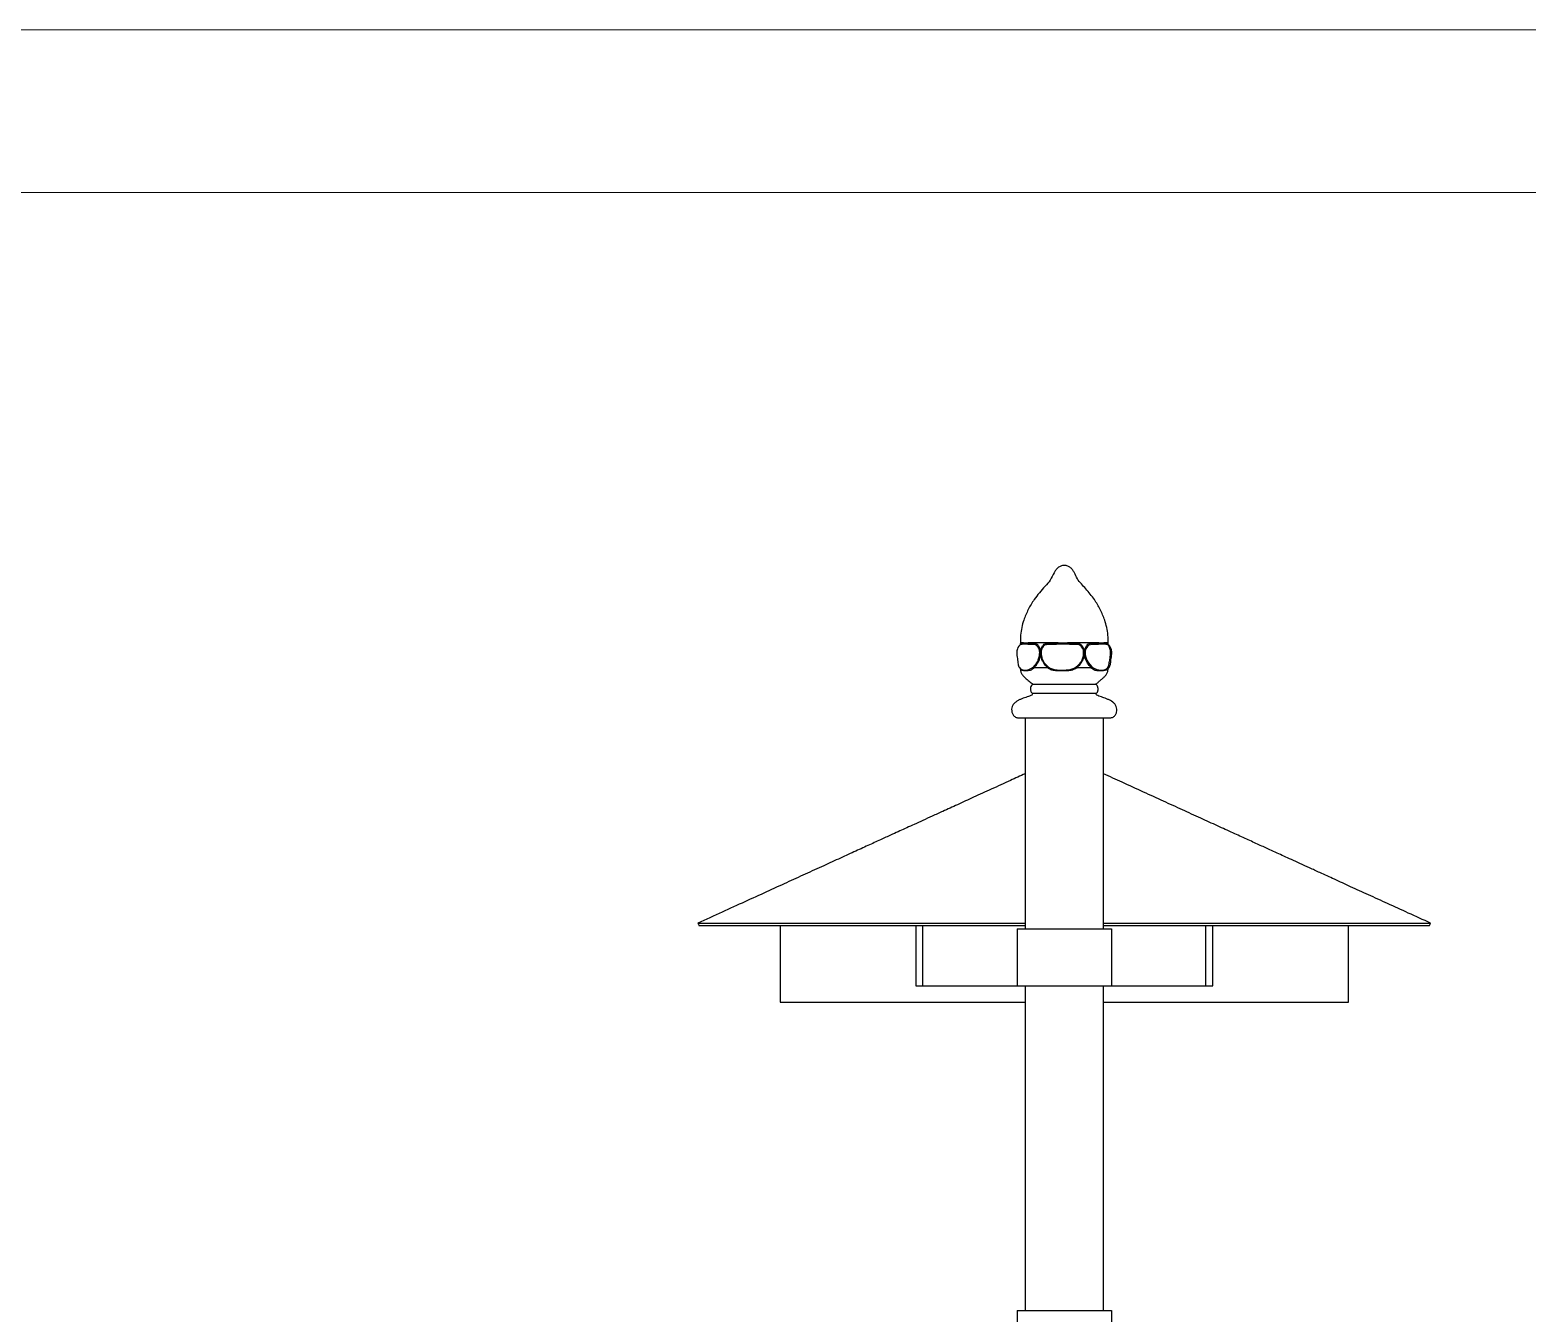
# Model space of a CAD drawing. Header units: millimetres. Extents: x 2214 to 8154, y -2115 to 2085.
# Drawn here: x 4681 to 5603, y 1295 to 2085 of the extents above; entities that cross this region are included whole.
import ezdxf

# ---------------------------------------------------------------- set-up
doc = ezdxf.new("R2010")
doc.units = ezdxf.units.MM
doc.layers.add('tabelka', color=155, linetype='Continuous')

# ---------------------------------------------------------------- blocks, each defined once
blk = doc.blocks.new('tył')
for p, q in [((-1208.3, -247.58), (-1208.66, -247.58)), ((-1235.47, -295.24), (-1235.47, -296.08)), ((-1233.53, -295.24), (-1235.47, -295.24)), ((-1235.47, -296.31), (-1235.47, -296.35)), ((-1235.29, -296.32), (-1235.23, -296.31)), ((-1212.28, -295.24), (-1230.77, -295.24)), ((-1187.24, -295.24), (-1206.44, -295.24)), ((-1181.48, -295.24), (-1184.15, -295.24)), ((-1181.72, -296.31), (-1181.89, -296.28)), ((-1181.48, -296.59), (-1181.48, -295.24)), ((-1218.8, -310.52), (-1226.91, -310.52)), ((-1192.04, -310.52), (-1200.61, -310.52)), ((-1181.48, -310.52), (-1181.48, -310.02)), ((-1227.83, -320.71), (-1189.13, -320.71)), ((-1188.96, -326.38), (-1227.99, -326.38)), ((-1237.16, -341.35), (-1179.8, -341.35)), ((-1232.63, -341.35), (-1232.63, -471.35)), ((-1184.33, -471.35), (-1184.33, -341.35)), ((-1383.48, -469.18), (-1383.48, -516.35)), ((-1299.97, -469.18), (-1299.97, -506.35)), ((-1295.61, -506.35), (-1295.61, -469.18)), ((-1121.35, -506.35), (-1121.35, -469.18)), ((-1116.99, -506.35), (-1116.99, -469.18)), ((-1033.48, -516.35), (-1033.48, -469.18)), ((-1237.48, -471.35), (-1237.48, -506.35)), ((-1237.48, -471.35), (-1179.48, -471.35)), ((-1179.48, -471.35), (-1179.48, -506.35)), ((-1299.97, -506.35), (-1295.61, -506.35)), ((-1295.61, -506.35), (-1237.48, -506.35)), ((-1237.48, -506.35), (-1179.48, -506.35)), ((-1232.63, -506.35), (-1232.63, -706.35)), ((-1184.33, -706.35), (-1184.33, -506.35)), ((-1179.48, -506.35), (-1121.35, -506.35)), ((-1121.35, -506.35), (-1116.99, -506.35)), ((-1383.48, -516.35), (-1232.63, -516.35)), ((-1184.33, -516.35), (-1033.48, -516.35)), ((-1237.48, -706.35), (-1237.48, -741.35)), ((-1237.48, -706.35), (-1179.48, -706.35)), ((-1179.48, -706.35), (-1179.48, -741.35))]:
    blk.add_line(p, q)
at = {"flags": 128}
for points in [[(-1181.89, -296.28), (-1182.12, -296.24), (-1182.8, -296.19), (-1184.7, -296.09), (-1187.42, -296.18), (-1190.31, -296.31), (-1191.34, -296.3), (-1192.4, -296.36), (-1193.37, -296.75), (-1194.25, -297.51), (-1195.19, -298.93), (-1195.56, -300.23), (-1195.58, -300.65), (-1195.54, -302.39), (-1195.22, -304.12), (-1194.57, -305.85), (-1193.63, -307.46), (-1191.43, -309.91), (-1191.43, -309.91)], [(-1227.81, -320.73), (-1228.09, -320.87), (-1228.71, -321.52), (-1229.03, -322.18), (-1229.21, -322.77), (-1229.33, -323.38), (-1229.34, -324.24), (-1229.14, -325.11), (-1228.92, -325.57), (-1228.51, -326.06), (-1227.98, -326.39), (-1227.86, -326.45), (-1227.83, -326.46), (-1227.83, -326.47), (-1227.83, -326.47), (-1227.83, -326.47)], [(-1434.1, -467.82), (-1433.79, -468.5), (-1433.48, -469.18)], [(-983.48, -469.18), (-983.17, -468.5), (-982.86, -467.82)]]:
    blk.add_lwpolyline(points, dxfattribs=at)
for points, knots in [([(-1208.66, -247.58), (-1208.96, -247.6), (-1209.62, -247.63), (-1210.92, -248.01), (-1212.38, -248.91), (-1213.73, -250.38), (-1215.36, -252.92), (-1216.8, -256.76), (-1220.45, -260.47), (-1223.87, -264.36), (-1227.46, -269.01), (-1230.76, -274.63), (-1233.27, -280.44), (-1234.75, -285.78), (-1235.52, -290.49), (-1235.49, -293.67), (-1235.47, -295.26)], [0, 0, 0, 0, 0.01613, 0.034603, 0.070141, 0.104975, 0.138907, 0.228254, 0.317208, 0.408635, 0.501466, 0.625499, 0.750043, 0.833081, 0.916223, 1, 1, 1, 1]), ([(-1181.49, -295.26), (-1181.47, -293.67), (-1181.43, -290.49), (-1182.21, -285.78), (-1183.69, -280.44), (-1186.2, -274.63), (-1189.33, -269.33), (-1192.41, -265.17), (-1195.2, -262.02), (-1197.91, -258.97), (-1200.59, -255.83), (-1201.76, -252.65), (-1203.23, -250.39), (-1204.58, -248.91), (-1206.04, -248.01), (-1207.33, -247.63), (-1207.99, -247.6), (-1208.3, -247.58)], [0, 0, 0, 0, 0.0837802, 0.1669246, 0.2499651, 0.3745142, 0.4985514, 0.5728572, 0.6465309, 0.7192685, 0.7881512, 0.8610883, 0.8950218, 0.9298562, 0.965396, 0.9838695, 1, 1, 1, 1]), ([(-1235.45, -296.33), (-1235.61, -296.44), (-1236.03, -296.71), (-1236.71, -297.52), (-1237.3, -298.69), (-1237.64, -300.01), (-1237.76, -301.47), (-1237.67, -303.09), (-1237.33, -304.84), (-1237.11, -306.62), (-1237, -308.12), (-1236.67, -309.42), (-1236.06, -310.57), (-1235.28, -311.3), (-1234.73, -311.61), (-1234.63, -311.67)], [0, 0, 0, 0, 0.034785, 0.092566, 0.189704, 0.268877, 0.331934, 0.443579, 0.554112, 0.657508, 0.756885, 0.81665, 0.887596, 0.979047, 1, 1, 1, 1]), ([(-1235.43, -296), (-1235.45, -296.05), (-1235.48, -296.15), (-1235.63, -296.25), (-1235.69, -296.3)], [0, 0, 0, 0, 0.580848, 1, 1, 1, 1]), ([(-1235.47, -296.31), (-1235.51, -296.3), (-1235.59, -296.29), (-1235.63, -296.32), (-1235.66, -296.34)], [0, 0, 0, 0, 0.4936511, 1, 1, 1, 1]), ([(-1227.5, -309.91), (-1226.99, -309.38), (-1226.1, -308.46), (-1225.02, -306.84), (-1224.07, -304.88), (-1223.61, -302.59), (-1223.52, -300.57), (-1223.86, -299.05), (-1224.55, -297.84), (-1225.55, -296.77), (-1226.89, -296.15), (-1228.4, -296.27), (-1230.42, -296.17), (-1232.64, -296.05), (-1234.43, -296.14), (-1235.23, -296.32), (-1235.44, -296.31), (-1235.47, -296.31)], [0, 0, 0, 0, 0.072084, 0.124767, 0.179084, 0.264128, 0.321615, 0.349485, 0.396596, 0.441589, 0.482736, 0.546409, 0.610841, 0.738402, 0.870588, 0.98543, 1, 1, 1, 1]), ([(-1235.45, -296.38), (-1235.45, -296.28), (-1235.44, -295.91), (-1235.39, -295.78), (-1235.36, -295.68)], [0, 0, 0, 0, 0.247835, 1, 1, 1, 1]), ([(-1235.36, -295.68), (-1235.35, -295.65), (-1235.32, -295.44), (-1235.18, -295.48), (-1234.76, -295.46), (-1234.07, -295.33), (-1233.53, -295.24)], [0, 0, 0, 0, 0.031638, 0.201529, 0.372318, 1, 1, 1, 1]), ([(-1233.53, -295.24), (-1233.28, -295.23), (-1232.54, -295.2), (-1231.55, -295.23), (-1230.81, -295.24), (-1230.77, -295.24)], [0, 0, 0, 0, 0.32182, 0.966711, 1, 1, 1, 1]), ([(-1230.77, -295.24), (-1230.35, -295.27), (-1229.48, -295.33), (-1227.98, -295.32), (-1226.5, -295.4), (-1225.51, -295.87), (-1224.74, -296.52), (-1224.02, -297.46), (-1223.35, -299.03), (-1223.2, -300.7), (-1223.23, -302.28), (-1223.4, -303.86), (-1223.86, -305.48), (-1224.57, -307.12), (-1225.66, -308.85), (-1226.51, -309.89), (-1226.99, -310.48)], [0, 0, 0, 0, 0.087044, 0.178614, 0.269672, 0.33213, 0.338726, 0.410998, 0.48417, 0.546686, 0.609862, 0.673125, 0.736587, 0.815406, 0.894341, 1, 1, 1, 1]), ([(-1218.69, -310.48), (-1219.53, -309.63), (-1220.83, -308.33), (-1222.04, -306.14), (-1222.68, -304.33), (-1222.92, -302.46), (-1222.95, -300.61), (-1222.75, -298.7), (-1221.94, -297.15), (-1220.88, -296.04), (-1219.65, -295.52), (-1218.37, -295.46), (-1215.98, -295.48), (-1213.91, -295.35), (-1212.28, -295.24)], [0, 0, 0, 0, 0.144832, 0.222536, 0.300171, 0.370273, 0.440766, 0.515444, 0.590371, 0.647179, 0.70343, 0.755461, 0.807767, 1, 1, 1, 1]), ([(-1201.04, -309.91), (-1200.42, -309.38), (-1199.35, -308.46), (-1198.1, -306.84), (-1197.07, -304.88), (-1196.59, -302.59), (-1196.52, -300.57), (-1196.83, -299.05), (-1197.5, -297.84), (-1198.53, -296.77), (-1200.1, -296.15), (-1202.01, -296.27), (-1204.94, -296.17), (-1208.76, -296.04), (-1213.16, -296.15), (-1216.38, -296.32), (-1218.44, -296.3), (-1219.61, -296.28), (-1220.69, -296.7), (-1221.62, -297.58), (-1222.32, -298.77), (-1222.63, -299.92), (-1222.64, -301.09), (-1222.68, -302.4), (-1222.36, -304.17), (-1221.74, -305.9), (-1220.53, -307.96), (-1219.24, -309.15), (-1218.41, -309.91)], [0, 0, 0, 0, 0.0468208, 0.0810398, 0.1163207, 0.1715596, 0.2088991, 0.2270016, 0.2576017, 0.2868262, 0.3135522, 0.3549107, 0.3967611, 0.4796158, 0.5654747, 0.6400684, 0.6640852, 0.6881824, 0.7103897, 0.7335412, 0.7657943, 0.7909439, 0.7987105, 0.8306794, 0.8633303, 0.8978924, 0.9338113, 1, 1, 1, 1]), ([(-1212.28, -295.24), (-1211.66, -295.23), (-1209.79, -295.2), (-1207.82, -295.23), (-1206.5, -295.24), (-1206.44, -295.24)], [0, 0, 0, 0, 0.3218177, 0.9667091, 1, 1, 1, 1]), ([(-1206.44, -295.24), (-1205.72, -295.27), (-1204.23, -295.33), (-1202.03, -295.32), (-1200.06, -295.4), (-1198.85, -295.87), (-1197.94, -296.52), (-1197.13, -297.46), (-1196.4, -299.03), (-1196.24, -300.7), (-1196.28, -302.28), (-1196.45, -303.86), (-1196.96, -305.48), (-1197.75, -307.12), (-1199.01, -308.85), (-1200.1, -309.89), (-1200.72, -310.48)], [0, 0, 0, 0, 0.087043, 0.178614, 0.269672, 0.33213, 0.338726, 0.410997, 0.48417, 0.546686, 0.609862, 0.673125, 0.736587, 0.815406, 0.89434, 1, 1, 1, 1]), ([(-1191.94, -310.48), (-1192.69, -309.63), (-1193.84, -308.33), (-1195.04, -306.14), (-1195.7, -304.33), (-1195.94, -302.46), (-1195.98, -300.61), (-1195.76, -298.7), (-1194.93, -297.15), (-1193.9, -296.04), (-1192.77, -295.52), (-1191.67, -295.46), (-1189.7, -295.48), (-1188.32, -295.35), (-1187.24, -295.24)], [0, 0, 0, 0, 0.144832, 0.222536, 0.300171, 0.370273, 0.440766, 0.515444, 0.590371, 0.647179, 0.703431, 0.755461, 0.807767, 1, 1, 1, 1]), ([(-1187.24, -295.24), (-1186.86, -295.23), (-1185.72, -295.2), (-1184.75, -295.23), (-1184.18, -295.24), (-1184.15, -295.24)], [0, 0, 0, 0, 0.321818, 0.966711, 1, 1, 1, 1]), ([(-1184.15, -295.24), (-1183.85, -295.27), (-1183.23, -295.33), (-1182.53, -295.34), (-1182.06, -295.33), (-1181.9, -295.8), (-1181.85, -295.94)], [0, 0, 0, 0, 0.279087, 0.572688, 0.864649, 1, 1, 1, 1]), ([(-1182.98, -311.55), (-1182.93, -311.52), (-1182.66, -311.37), (-1182.29, -311.06), (-1181.79, -310.54), (-1181.17, -309.61), (-1180.82, -308.19), (-1180.64, -306.7), (-1180.36, -305.27), (-1180.05, -303.49), (-1179.86, -301.17), (-1180.18, -299.14), (-1180.73, -297.59), (-1181.27, -296.7), (-1181.7, -296.41), (-1181.89, -296.28)], [0, 0, 0, 0, 0.011158, 0.055229, 0.08712, 0.139078, 0.249203, 0.343915, 0.414873, 0.521243, 0.65995, 0.820439, 0.908118, 0.960055, 1, 1, 1, 1]), ([(-1181.85, -295.94), (-1181.82, -295.99), (-1181.78, -296.06), (-1181.75, -296.19), (-1181.75, -296.22)], [0, 0, 0, 0, 0.754248, 1, 1, 1, 1]), ([(-1181.71, -296.28), (-1181.72, -296.28), (-1181.75, -296.26), (-1181.78, -296.22), (-1181.81, -296.17)], [0, 0, 0, 0, 0.075214, 1, 1, 1, 1]), ([(-1181.51, -311.01), (-1181.29, -310.83), (-1180.76, -310.39), (-1180.2, -309.23), (-1179.92, -307.83), (-1179.82, -306.33), (-1179.6, -304.75), (-1179.29, -303.09), (-1179.2, -301.47), (-1179.32, -300.01), (-1179.66, -298.69), (-1180.25, -297.52), (-1180.93, -296.71), (-1181.35, -296.44), (-1181.51, -296.33)], [0, 0, 0, 0, 0.053555, 0.129216, 0.229739, 0.316561, 0.40907, 0.526947, 0.64601, 0.713258, 0.797692, 0.901284, 0.962905, 1, 1, 1, 1]), ([(-1181.3, -296.34), (-1181.28, -296.34), (-1181.23, -296.35), (-1181.2, -296.54), (-1181.21, -296.85), (-1181.22, -296.9)], [0, 0, 0, 0, 0.243356, 0.872781, 1, 1, 1, 1]), ([(-1235.45, -311.01), (-1235.46, -311.5), (-1235.5, -312.61), (-1234.8, -314.2), (-1233.74, -315.63), (-1232.52, -316.81), (-1231.3, -317.87), (-1230.08, -318.91), (-1228.91, -319.85), (-1228.15, -320.46), (-1227.8, -320.74)], [0, 0, 0, 0, 0.112884, 0.256399, 0.393249, 0.525238, 0.650142, 0.771876, 0.895717, 1, 1, 1, 1]), ([(-1226.91, -310.52), (-1227.28, -310.84), (-1228.28, -311.7), (-1229.84, -312.45), (-1231.56, -312.56), (-1233.12, -312.49), (-1234.22, -312.48), (-1234.94, -311.92), (-1235.05, -311.4), (-1235.05, -311.38)], [0, 0, 0, 0, 0.098813, 0.269006, 0.444422, 0.620158, 0.82934, 0.990677, 1, 1, 1, 1]), ([(-1234.77, -311.56), (-1234.75, -311.6), (-1234.72, -311.66), (-1234.65, -311.67), (-1234.63, -311.67)], [0, 0, 0, 0, 0.673433, 1, 1, 1, 1]), ([(-1234.63, -311.67), (-1234.19, -311.8), (-1233.35, -312.05), (-1231.85, -311.97), (-1230.32, -311.82), (-1228.84, -311.01), (-1227.86, -310.2), (-1227.5, -309.91)], [0, 0, 0, 0, 0.248981, 0.466852, 0.687265, 0.885269, 1, 1, 1, 1]), ([(-1226.99, -310.48), (-1227.04, -310.4), (-1227.15, -310.23), (-1227.33, -310.04), (-1227.46, -309.94), (-1227.5, -309.91), (-1227.5, -309.91)], [0, 0, 0, 0, 0.384961, 0.812521, 0.974015, 1, 1, 1, 1]), ([(-1226.99, -310.48), (-1226.99, -310.49), (-1226.97, -310.5), (-1226.94, -310.52), (-1226.92, -310.52), (-1226.91, -310.52)], [0, 0, 0, 0, 0.225526, 0.523626, 1, 1, 1, 1]), ([(-1218.8, -310.52), (-1218.78, -310.52), (-1218.75, -310.52), (-1218.71, -310.51), (-1218.7, -310.49), (-1218.69, -310.48)], [0, 0, 0, 0, 0.384334, 0.772557, 1, 1, 1, 1]), ([(-1200.61, -310.52), (-1201.07, -310.84), (-1202.34, -311.7), (-1204.89, -312.45), (-1207.96, -312.56), (-1211.26, -312.48), (-1214.45, -312.52), (-1217.13, -311.71), (-1218.33, -310.85), (-1218.8, -310.52)], [0, 0, 0, 0, 0.090279, 0.245773, 0.40604, 0.566597, 0.757713, 0.905116, 1, 1, 1, 1]), ([(-1218.69, -310.48), (-1218.63, -310.39), (-1218.51, -310.2), (-1218.44, -310.02), (-1218.42, -309.93), (-1218.41, -309.91), (-1218.41, -309.91)], [0, 0, 0, 0, 0.452147, 0.879516, 0.973995, 1, 1, 1, 1]), ([(-1218.41, -309.91), (-1217.99, -310.22), (-1216.92, -311.01), (-1214.39, -311.87), (-1211.27, -312), (-1208.01, -311.98), (-1205.02, -311.82), (-1202.6, -311.01), (-1201.46, -310.2), (-1201.04, -309.91)], [0, 0, 0, 0, 0.091601, 0.233721, 0.4303934, 0.5956361, 0.7628074, 0.9129825, 1, 1, 1, 1]), ([(-1200.72, -310.48), (-1200.78, -310.4), (-1200.89, -310.23), (-1200.99, -310.04), (-1201.03, -309.94), (-1201.04, -309.91), (-1201.04, -309.91)], [0, 0, 0, 0, 0.384959, 0.812527, 0.974003, 1, 1, 1, 1]), ([(-1200.72, -310.48), (-1200.71, -310.49), (-1200.7, -310.5), (-1200.66, -310.52), (-1200.63, -310.52), (-1200.61, -310.52)], [0, 0, 0, 0, 0.225508, 0.523704, 1, 1, 1, 1]), ([(-1192.04, -310.52), (-1192.02, -310.52), (-1192, -310.52), (-1191.96, -310.51), (-1191.95, -310.49), (-1191.94, -310.48)], [0, 0, 0, 0, 0.384283, 0.77248, 1, 1, 1, 1]), ([(-1182.41, -311.13), (-1182.44, -311.23), (-1182.65, -311.86), (-1183.54, -312.43), (-1184.87, -312.56), (-1186.63, -312.48), (-1188.69, -312.52), (-1190.55, -311.71), (-1191.62, -310.85), (-1192.04, -310.52)], [0, 0, 0, 0, 0.030422, 0.196148, 0.36696, 0.53808, 0.741772, 0.898874, 1, 1, 1, 1]), ([(-1191.94, -310.48), (-1191.88, -310.39), (-1191.75, -310.2), (-1191.57, -310.02), (-1191.46, -309.93), (-1191.43, -309.91), (-1191.43, -309.91)], [0, 0, 0, 0, 0.452139, 0.879505, 0.973992, 1, 1, 1, 1]), ([(-1191.43, -309.91), (-1191.02, -310.22), (-1189.99, -311.02), (-1188.23, -311.87), (-1186.39, -312.02), (-1184.67, -311.93), (-1183.46, -311.97), (-1183.07, -311.55), (-1183.01, -311.49)], [0, 0, 0, 0, 0.115775, 0.295402, 0.54398, 0.752832, 0.964122, 1, 1, 1, 1]), ([(-1189.16, -320.74), (-1188.67, -320.35), (-1187.63, -319.52), (-1186.06, -318.22), (-1184.56, -316.93), (-1183.22, -315.63), (-1182.15, -314.21), (-1181.41, -312.43), (-1181.46, -311.13), (-1181.49, -310.45)], [0, 0, 0, 0, 0.139975, 0.29634, 0.454952, 0.581435, 0.712576, 0.850103, 1, 1, 1, 1]), ([(-1189.13, -326.47), (-1189.07, -326.43), (-1188.83, -326.32), (-1188.41, -326.08), (-1188.04, -325.62), (-1187.76, -325), (-1187.59, -324.26), (-1187.6, -323.49), (-1187.72, -322.87), (-1187.86, -322.36), (-1188.06, -321.82), (-1188.41, -321.25), (-1188.8, -320.87), (-1189.09, -320.74), (-1189.14, -320.72)], [0, 0, 0, 0, 0.0313683, 0.1154011, 0.2086183, 0.2831235, 0.4119188, 0.5373152, 0.6140735, 0.6861768, 0.7683757, 0.8648527, 0.9775642, 1, 1, 1, 1]), ([(-1228.01, -326.2), (-1228.01, -326.5), (-1228, -327.21), (-1229.3, -327.71), (-1230.57, -328.26), (-1232.17, -328.79), (-1233.76, -329.34), (-1235.38, -329.99), (-1236.91, -330.75), (-1238.35, -331.66), (-1239.64, -332.8), (-1240.6, -334.32), (-1240.97, -336.11), (-1240.79, -337.95), (-1240.18, -339.39), (-1239.38, -340.37), (-1238.59, -340.97), (-1237.72, -341.31), (-1237.13, -341.35), (-1236.88, -341.37)], [0, 0, 0, 0, 0.034043, 0.079926, 0.145251, 0.211928, 0.28067, 0.350694, 0.422636, 0.488389, 0.557264, 0.629339, 0.702418, 0.775874, 0.850425, 0.888753, 0.92827, 0.969618, 1, 1, 1, 1]), ([(-1180.08, -341.37), (-1179.83, -341.35), (-1179.24, -341.31), (-1178.37, -340.97), (-1177.58, -340.37), (-1176.78, -339.39), (-1176.17, -337.95), (-1175.99, -336.11), (-1176.36, -334.32), (-1177.32, -332.8), (-1178.61, -331.66), (-1180.05, -330.75), (-1181.58, -329.99), (-1183.2, -329.34), (-1184.79, -328.79), (-1186.38, -328.26), (-1187.66, -327.71), (-1188.95, -327.21), (-1188.95, -326.5), (-1188.95, -326.2)], [0, 0, 0, 0, 0.030382, 0.07173, 0.111247, 0.149575, 0.224126, 0.297582, 0.370661, 0.442736, 0.511611, 0.577364, 0.649306, 0.71933, 0.788072, 0.854749, 0.920074, 0.965957, 1, 1, 1, 1]), ([(-1232.63, -375.83), (-1235.62, -377.19), (-1242.55, -380.36), (-1253.12, -385.18), (-1264.02, -390.16), (-1273.98, -394.71), (-1282.44, -398.57), (-1289.53, -401.81), (-1295.37, -404.47), (-1300.63, -406.87), (-1305.33, -409.02), (-1309.79, -411.06), (-1314.89, -413.38), (-1321.1, -416.22), (-1328.65, -419.67), (-1337.14, -423.54), (-1346.57, -427.85), (-1356.95, -432.59), (-1368.04, -437.65), (-1379.79, -443.02), (-1392.18, -448.67), (-1405.4, -454.71), (-1419.47, -461.14), (-1429.13, -465.55), (-1434.1, -467.82)], [0, 0, 0, 0, 0.044513, 0.10328, 0.157375, 0.206796, 0.251542, 0.283419, 0.312406, 0.338505, 0.361715, 0.382419, 0.404851, 0.437592, 0.475029, 0.517161, 0.563988, 0.615511, 0.671729, 0.729035, 0.790515, 0.856169, 0.925998, 1, 1, 1, 1]), ([(-982.86, -467.82), (-987.43, -465.73), (-996.27, -461.7), (-1009.05, -455.86), (-1020.89, -450.45), (-1031.78, -445.48), (-1041.74, -440.93), (-1050.2, -437.07), (-1057.29, -433.83), (-1063.13, -431.16), (-1068.39, -428.76), (-1073.09, -426.62), (-1077.55, -424.58), (-1082.64, -422.25), (-1088.86, -419.41), (-1096.41, -415.97), (-1104.9, -412.09), (-1114.33, -407.79), (-1124.71, -403.05), (-1135.8, -397.99), (-1147.56, -392.62), (-1159.94, -386.96), (-1172.3, -381.32), (-1180.52, -377.57), (-1184.33, -375.83)], [0, 0, 0, 0, 0.068114, 0.131551, 0.190313, 0.244399, 0.293809, 0.338543, 0.370411, 0.399392, 0.425487, 0.448695, 0.469399, 0.491831, 0.524575, 0.562019, 0.604161, 0.651, 0.702536, 0.758766, 0.81608, 0.877565, 0.94322, 1, 1, 1, 1]), ([(-1434.09, -467.82), (-1433.97, -467.82), (-1433.71, -467.82), (-1431.58, -467.82), (-1428.17, -467.82), (-1423.37, -467.82), (-1417.26, -467.82), (-1409.86, -467.82), (-1401.23, -467.82), (-1391.41, -467.82), (-1380.46, -467.82), (-1368.45, -467.82), (-1355.45, -467.82), (-1341.56, -467.82), (-1326.84, -467.82), (-1311.39, -467.82), (-1295.32, -467.82), (-1278.7, -467.82), (-1261.65, -467.82), (-1246.26, -467.82), (-1236.51, -467.82), (-1232.63, -467.82)], [0, 0, 0, 0, 0.052871, 0.1065, 0.160129, 0.213757, 0.267386, 0.321015, 0.374643, 0.428272, 0.4819, 0.535529, 0.589158, 0.642787, 0.696415, 0.750044, 0.803672, 0.857301, 0.91093, 0.964558, 1, 1, 1, 1]), ([(-1433.47, -469.18), (-1433.34, -469.18), (-1433.09, -469.18), (-1430.96, -469.18), (-1427.56, -469.18), (-1422.78, -469.18), (-1416.69, -469.18), (-1409.31, -469.18), (-1400.7, -469.18), (-1390.9, -469.18), (-1379.98, -469.18), (-1368.01, -469.18), (-1355.05, -469.18), (-1341.19, -469.18), (-1326.51, -469.18), (-1311.11, -469.18), (-1295.08, -469.18), (-1278.51, -469.18), (-1261.5, -469.18), (-1246.18, -469.18), (-1236.48, -469.18), (-1232.63, -469.18)], [0, 0, 0, 0, 0.052886, 0.106526, 0.160165, 0.213804, 0.267444, 0.321083, 0.374722, 0.428362, 0.482001, 0.53564, 0.58928, 0.642919, 0.696558, 0.750198, 0.803837, 0.857477, 0.911116, 0.964755, 1, 1, 1, 1]), ([(-1184.33, -467.82), (-1180.45, -467.82), (-1170.7, -467.82), (-1155.31, -467.82), (-1138.26, -467.82), (-1121.64, -467.82), (-1105.56, -467.82), (-1090.12, -467.82), (-1075.4, -467.82), (-1061.5, -467.82), (-1048.51, -467.82), (-1036.5, -467.82), (-1025.55, -467.82), (-1015.73, -467.82), (-1007.09, -467.82), (-999.7, -467.82), (-993.59, -467.82), (-988.79, -467.82), (-985.38, -467.82), (-983.25, -467.82), (-982.99, -467.82), (-982.87, -467.82)], [0, 0, 0, 0, 0.035442, 0.08907, 0.142699, 0.196328, 0.249956, 0.303585, 0.357213, 0.410842, 0.464471, 0.5181, 0.571728, 0.625357, 0.678985, 0.732614, 0.786243, 0.839871, 0.8935, 0.947129, 1, 1, 1, 1]), ([(-1184.33, -469.18), (-1180.48, -469.18), (-1170.78, -469.18), (-1155.45, -469.18), (-1138.45, -469.18), (-1121.88, -469.18), (-1105.85, -469.18), (-1090.44, -469.18), (-1075.77, -469.18), (-1061.91, -469.18), (-1048.95, -469.18), (-1036.98, -469.18), (-1026.06, -469.18), (-1016.26, -469.18), (-1007.65, -469.18), (-1000.27, -469.18), (-994.18, -469.18), (-989.4, -469.18), (-985.99, -469.18), (-983.87, -469.18), (-983.61, -469.18), (-983.49, -469.18)], [0, 0, 0, 0, 0.035245, 0.088884, 0.142523, 0.196163, 0.249802, 0.303442, 0.357081, 0.41072, 0.46436, 0.517999, 0.571638, 0.625278, 0.678917, 0.732556, 0.786196, 0.839835, 0.893474, 0.947114, 1, 1, 1, 1])]:
    blk.add_open_spline(points, degree=3, knots=knots)

msp = doc.modelspace()

# ---------------------------------------------------------------- linework, layer by layer
at = {"layer": 'tabelka', "lineweight": 5}
for points in [[(2214.22, 2085.33), (8154.22, 2085.33), (8154.22, -2114.67), (2214.22, -2114.67)], [(2314.22, 1985.33), (8054.22, 1985.33), (8054.22, -2014.67), (2314.22, -2014.67)]]:
    msp.add_lwpolyline(points, close=True, dxfattribs=at)

# ---------------------------------------------------------------- block references
msp.add_blockref('tył', (6526.1, 2003.23))

doc.saveas('drawing.dxf')
